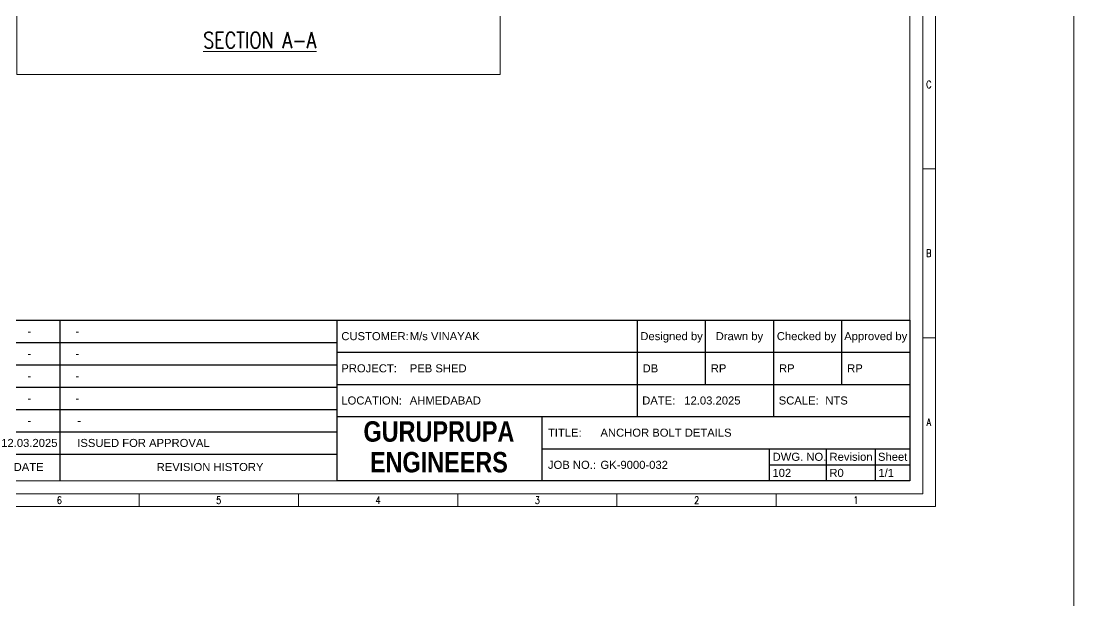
# Model space of a CAD drawing. Header units: inches. Extents: x 683042 to 921062, y -316188 to -5771.
# Drawn here: x 773559 to 776843, y -64441 to -62632 of the extents above; entities that cross this region are included whole.
import ezdxf
from ezdxf.enums import TextEntityAlignment as Align

# ---------------------------------------------------------------- set-up
doc = ezdxf.new("R2010")
doc.units = ezdxf.units.IN
doc.header["$MEASUREMENT"] = 0
doc.linetypes.add('CONTINOUS', pattern=[0])
doc.layers.add('01_SC_TEXT', color=3, linetype='CONTINOUS', lineweight=0)
doc.layers.add('FRAME 070', color=5, linetype='Continuous')
doc.styles.add('ROMANS', font='romans.shx', dxfattribs={"width": 0.8})
doc.styles.add('SPEARS', font='swisscbo.ttf')
doc.styles.get("Standard").update_dxf_attribs({"font": 'arial.ttf'})

# ---------------------------------------------------------------- blocks, each defined once
blk = doc.blocks.new('A$C75FF52D8')
at = {"color": 251, "lineweight": 13}
for p, q in [((590, 105), (594, 105)), ((590, 52.5), (594, 52.5)), ((346.5, 0), (346.5, 4)), ((396, 0), (396, 4)), ((445.5, 0), (445.5, 4)), ((495, 0), (495, 4)), ((544.5, 0), (544.5, 4))]:
    blk.add_line(p, q, dxfattribs=at)
for points in [[(594, 420), (594, 0), (0, 0), (0, 420)], [(590, 416), (590, 4), (4, 4), (4, 416)], [(586, 412), (586, 8), (8, 8), (8, 412)]]:
    blk.add_lwpolyline(points, close=True, dxfattribs=at)
at = {"layer": 'FRAME 070'}
for p, q in [((291.96, 58), (586, 58)), ((322.01, 8), (322.01, 58)), ((408, 8), (408, 58)), ((501.23, 58), (501.23, 28)), ((522.42, 58), (522.42, 38)), ((543.62, 58), (543.62, 28)), ((564.81, 58), (564.81, 38)), ((586, 58), (586, 8)), ((291.96, 51.06), (408, 51.06)), ((408, 48), (586, 48)), ((291.96, 44.11), (408, 44.11)), ((291.96, 37.17), (408, 37.17)), ((408, 38), (586, 38)), ((291.96, 30.22), (408, 30.22)), ((408, 28), (586, 28)), ((471.72, 8), (471.72, 28)), ((291.96, 23.28), (408, 23.28)), ((471.72, 18), (586, 18)), ((542.44, 8), (542.44, 18)), ((560.12, 8), (560.12, 18)), ((575.35, 8), (575.35, 18)), ((291.96, 16.33), (408, 16.33)), ((542.44, 13), (586, 13)), ((586, 8), (408, 8))]:
    blk.add_line(p, q, dxfattribs=at)
at = {"color": 251, "linetype": 'Continuous', "lineweight": 13, "style": 'ROMANS', "width": 0.8}
for s, p in [('C', (591.08, 130.1)), ('B', (591.04, 77.6)), ('A', (591.21, 25.1))]:
    blk.add_text(s, height=2.3, dxfattribs=at).set_placement(p)
at = {"color": 23}
for s, p in [('CUSTOMER:', (409.34, 53)), ('Designed by', (502.25, 53)), ('Drawn by', (525.67, 53)), ('Checked by', (544.67, 53)), ('Approved by', (565.6, 53)), ('PROJECT:', (409.34, 43)), ('LOCATION:', (409.34, 33)), ('DATE:', (502.84, 33)), ('SCALE:', (545.25, 33)), ('TITLE:', (473.54, 23)), ('DWG. NO.', (543.36, 15.5)), ('Revision', (561.04, 15.5)), ('Sheet', (576.09, 15.5)), ('DATE', (307.51, 12.33)), ('REVISION HISTORY', (351.96, 12.33)), ('JOB NO.:', (473.54, 13))]:
    blk.add_text(s, height=2.5, dxfattribs=at).set_placement(p, align=Align.MIDDLE_LEFT)
at = {"color": 254, "true_color": 0xd7ebd2, "style": 'SPEARS'}
for s, p in [('GURUPRUPA', (439.66, 23.37)), ('ENGINEERS', (439.66, 13.83))]:
    blk.add_text(s, height=6.353, dxfattribs=at).set_placement(p, align=Align.MIDDLE_CENTER)
at = {"color": 251, "lineweight": 13, "char_height": 2.3, "attachment_point": 5, "style": 'ROMANS'}
for s, insert in [('\\A1;6', (321.75, 2)), ('\\A1;5', (371.25, 2)), ('\\A1;4', (420.75, 2)), ('\\A1;3', (470.25, 2)), ('\\A1;2', (519.75, 2)), ('\\A1;1', (569.25, 2))]:
    blk.add_mtext(s, dxfattribs=dict(at, insert=insert))
at = {"color": 23, "flags": 8}
for tag, p in [('REV6', (297.92, 54.53)), ('DATE6', (312.39, 54.53)), ('H6', (327.28, 54.53)), ('REV5', (297.92, 47.58)), ('DATE5', (312.39, 47.58)), ('H5', (327.28, 47.58)), ('REV4', (297.92, 40.64)), ('DATE4', (312.39, 40.64)), ('H4', (327.28, 40.64)), ('REV3', (297.92, 33.69)), ('DATE3', (312.39, 33.69)), ('H3', (327.28, 33.69)), ('REV2', (297.92, 26.75)), ('DATE2', (312.39, 26.75)), ('H2', (327.28, 26.75)), ('REV1', (297.92, 19.81)), ('DATE1', (312.39, 19.81)), ('H1', (327.28, 19.81))]:
    blk.add_attdef(tag, text='', height=2.5, dxfattribs=at).set_placement(p, align=Align.MIDDLE_CENTER)
for tag, p in [('CUSTOMER', (430.6, 53)), ('PROJECT', (430.6, 43)), ('DESIGN', (502.96, 43)), ('DRAWN', (524.15, 43)), ('CHECK', (545.34, 43)), ('APPROVED', (566.53, 43)), ('LOCATION', (430.6, 33)), ('DATE', (515.91, 33)), ('SCALE', (559.73, 33)), ('TITLE', (489.86, 23)), ('JOBNO.:', (489.86, 13)), ('DWG.NO.:', (543.31, 10.5)), ('REVISION', (560.99, 10.5)), ('SHEET', (576.22, 10.5))]:
    blk.add_attdef(tag, text='', height=2.5, dxfattribs=at).set_placement(p, align=Align.MIDDLE_LEFT)

msp = doc.modelspace()

# ---------------------------------------------------------------- linework, layer by layer
at = {"color": 5, "lineweight": 5}
msp.add_lwpolyline([(713537.982, -59270.73), (776843.292, -59270.73), (776843.292, -100442.191), (713537.982, -100442.191)], close=True, dxfattribs=at)
at = {"color": 6, "lineweight": 5}
msp.add_lwpolyline([(773546.06, -60011.449), (775054.06, -60011.449), (775054.06, -62798.161), (773546.06, -62798.161)], close=True, dxfattribs=at)

# ---------------------------------------------------------------- block references
at = {"color": 31, "lineweight": 5, "true_color": 0xfecc66}
ref = msp.add_blockref('A$C75FF52D8', (770449.762, -64146.682), dxfattribs=dict(at, xscale=10.03697449145293, yscale=10.03697449145293, zscale=10.03697449145293))
ref.add_attrib('TITLE', 'ANCHOR BOLT DETAILS', dxfattribs={"color": 23, "height": 25.09244, "flags": 8}).set_placement((775366.498, -63915.833), align=Align.MIDDLE_LEFT)
ref.add_attrib('H6', '-', dxfattribs={"color": 23, "height": 25.092, "flags": 8}).set_placement((773734.703, -63599.389), align=Align.MIDDLE_CENTER)
ref.add_attrib('DATE6', '-', dxfattribs={"color": 23, "height": 25.092, "flags": 8}).set_placement((773585.21, -63599.389), align=Align.MIDDLE_CENTER)
ref.add_attrib('H5', '-', dxfattribs={"color": 23, "height": 25.092, "flags": 8}).set_placement((773734.703, -63669.09), align=Align.MIDDLE_CENTER)
ref.add_attrib('DATE5', '-', dxfattribs={"color": 23, "height": 25.092, "flags": 8}).set_placement((773585.21, -63669.09), align=Align.MIDDLE_CENTER)
ref.add_attrib('H4', '-', dxfattribs={"color": 23, "height": 25.092, "flags": 8}).set_placement((773734.703, -63738.791), align=Align.MIDDLE_CENTER)
ref.add_attrib('DATE4', '-', dxfattribs={"color": 23, "height": 25.092, "flags": 8}).set_placement((773585.21, -63738.791), align=Align.MIDDLE_CENTER)
ref.add_attrib('H3', '-', dxfattribs={"color": 23, "height": 25.092, "flags": 8}).set_placement((773734.703, -63808.493), align=Align.MIDDLE_CENTER)
ref.add_attrib('DATE3', '-', dxfattribs={"color": 23, "height": 25.092, "flags": 8}).set_placement((773585.21, -63808.493), align=Align.MIDDLE_CENTER)
ref.add_attrib('H2', '-', dxfattribs={"color": 23, "height": 25.092, "flags": 8}).set_placement((773734.703, -63878.194), align=Align.MIDDLE_LEFT)
ref.add_attrib('DATE2', '-', dxfattribs={"color": 23, "height": 25.092, "flags": 8}).set_placement((773585.21, -63878.194), align=Align.MIDDLE_CENTER)
ref.add_attrib('H1', 'ISSUED FOR APPROVAL', dxfattribs={"color": 23, "height": 25.09244, "flags": 8}).set_placement((773734.703, -63947.895), align=Align.MIDDLE_LEFT)
ref.add_attrib('DATE1', '12.03.2025', dxfattribs={"color": 23, "height": 25.0924, "flags": 8}).set_placement((773585.21, -63947.895), align=Align.MIDDLE_CENTER)
ref.add_attrib('APPROVED', 'RP', dxfattribs={"color": 23, "height": 25.0924, "flags": 8}).set_placement((776136.039, -63715.093), align=Align.MIDDLE_LEFT)
ref.add_attrib('CHECK', 'RP', dxfattribs={"color": 23, "height": 25.0924, "flags": 8}).set_placement((775923.334, -63715.093), align=Align.MIDDLE_LEFT)
ref.add_attrib('DRAWN', 'RP', dxfattribs={"color": 23, "height": 25.0924, "flags": 8}).set_placement((775710.629, -63715.093), align=Align.MIDDLE_LEFT)
ref.add_attrib('DESIGN', 'DB', dxfattribs={"color": 23, "height": 25.0924, "flags": 8}).set_placement((775497.925, -63715.093), align=Align.MIDDLE_LEFT)
ref.add_attrib('SCALE', 'NTS', dxfattribs={"color": 23, "height": 25.0924, "flags": 8}).set_placement((776067.788, -63815.463), align=Align.MIDDLE_LEFT)
ref.add_attrib('DATE', '12.03.2025', dxfattribs={"color": 23, "height": 25.0924, "flags": 8}).set_placement((775627.917, -63815.463), align=Align.MIDDLE_LEFT)
ref.add_attrib('CUSTOMER', 'M/s VINAYAK', dxfattribs={"color": 23, "height": 25.09244, "flags": 8}).set_placement((774771.717, -63614.723), align=Align.MIDDLE_LEFT)
ref.add_attrib('PROJECT', 'PEB SHED', dxfattribs={"color": 23, "height": 25.0924, "flags": 8}).set_placement((774771.717, -63715.093), align=Align.MIDDLE_LEFT)
ref.add_attrib('LOCATION', 'AHMEDABAD', dxfattribs={"color": 23, "height": 25.0924, "flags": 8}).set_placement((774771.717, -63815.463), align=Align.MIDDLE_LEFT)
ref.add_attrib('JOBNO.:', 'GK-9000-032', dxfattribs={"color": 23, "height": 25.09244, "flags": 8}).set_placement((775366.498, -64016.202), align=Align.MIDDLE_LEFT)
ref.add_attrib('SHEET', '1/1', dxfattribs={"color": 23, "height": 25.0924, "flags": 8}).set_placement((776233.26, -64041.295), align=Align.MIDDLE_LEFT)
ref.add_attrib('REVISION', 'R0', dxfattribs={"color": 23, "height": 25.0924, "flags": 8}).set_placement((776080.43, -64041.295), align=Align.MIDDLE_LEFT)
ref.add_attrib('DWG.NO.:', '102', dxfattribs={"color": 23, "height": 25.0924, "flags": 8}).set_placement((775902.943, -64041.295), align=Align.MIDDLE_LEFT)

# ---------------------------------------------------------------- texts
at = {"layer": '01_SC_TEXT', "color": 4, "lineweight": 5, "insert": (774304.267, -62691.499), "char_height": 50, "attachment_point": 5, "style": 'ROMANS'}
msp.add_mtext('{\\L\\C3;SECTION A-A}', dxfattribs=at)

doc.saveas('drawing.dxf')
